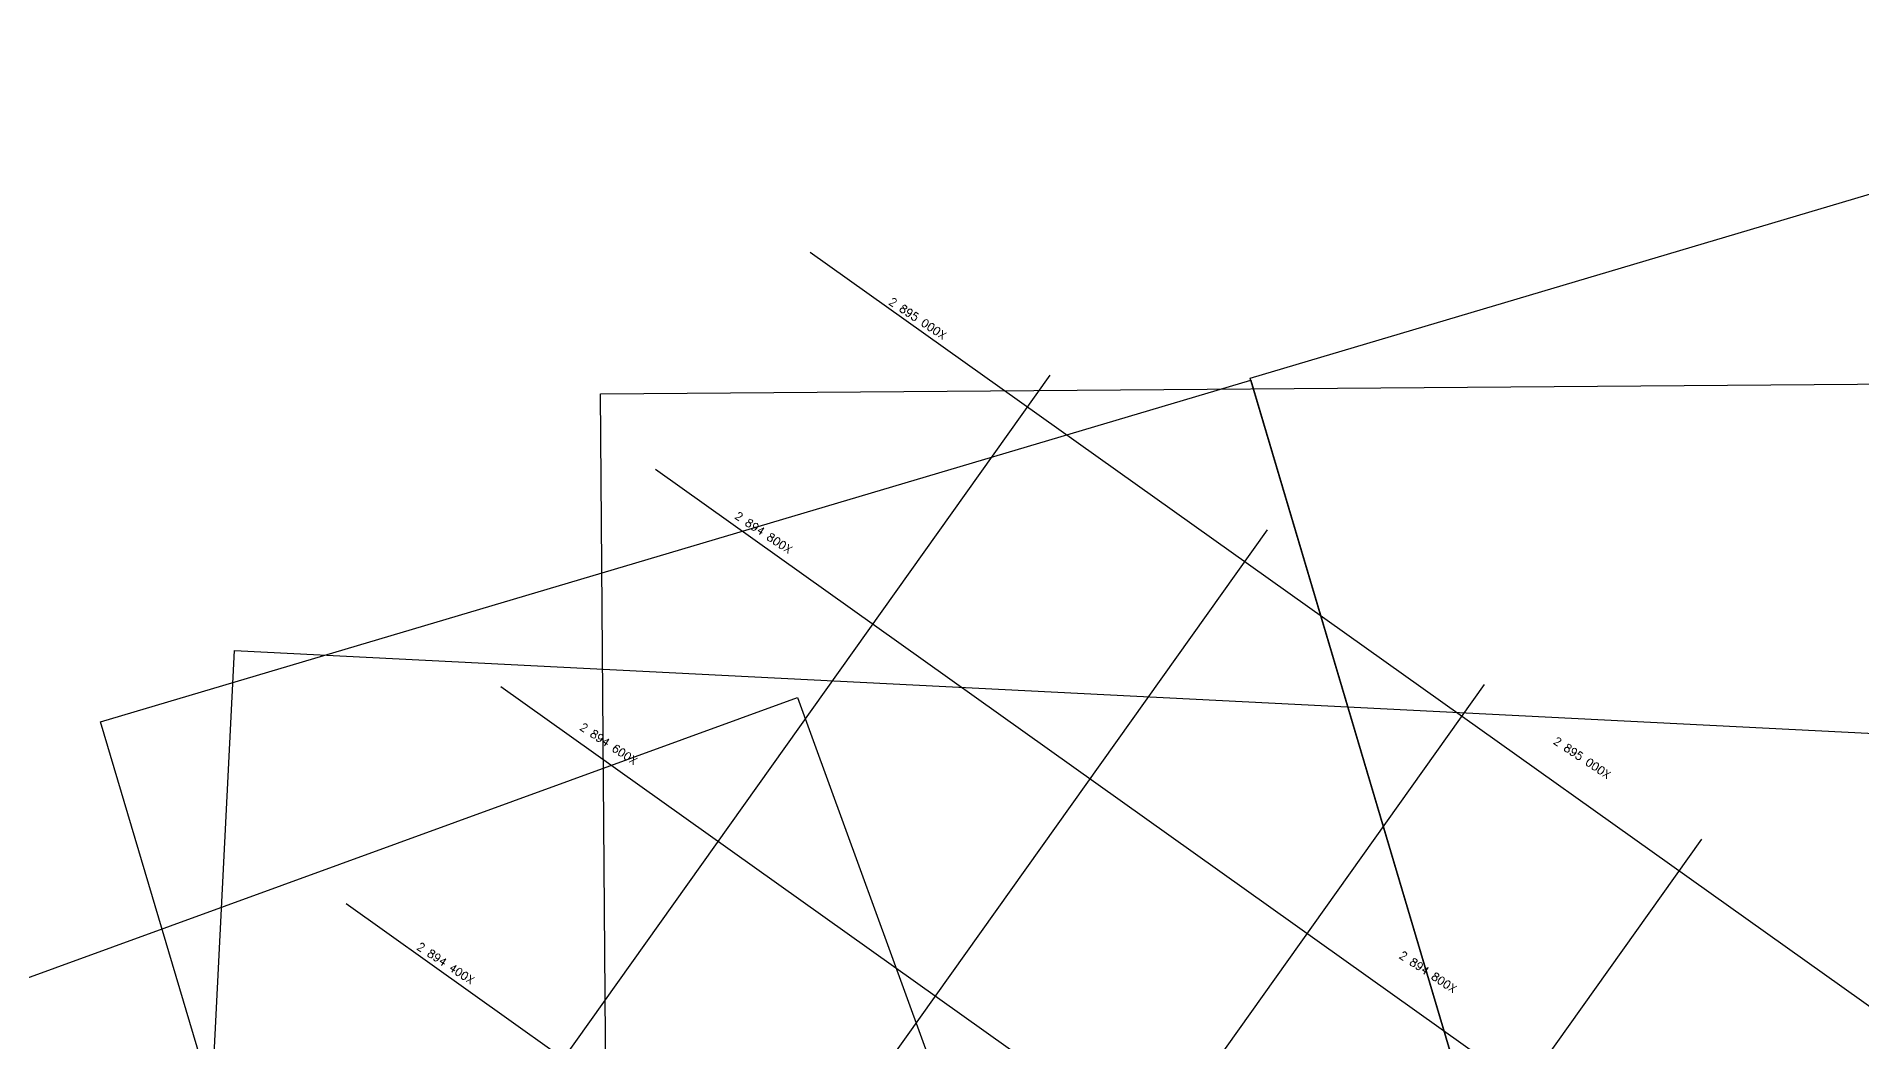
# Model space of a CAD drawing. Header units: millimetres. Extents: x -223 to 5526, y -1450 to 1963.
# Drawn here: x 729 to 2097, y 1143 to 1896 of the extents above; entities that cross this region are included whole.
import ezdxf

# ---------------------------------------------------------------- set-up
doc = ezdxf.new("R2010")
doc.units = ezdxf.units.MM
doc.header["$MEASUREMENT"] = 0
doc.layers.get('0').update_dxf_attribs({"linetype": 'CONTINUOUS'})
doc.layers.add('LO-GRID', color=252, linetype='CONTINUOUS')
doc.layers.add('TXT3', color=3, linetype='CONTINUOUS')
doc.styles.add('ROMANS', font='romans.shx')
picture_1 = doc.add_image_def('image1.jpg', size_in_pixel=(1678, 2338))
picture_2 = doc.add_image_def('image2.jpg', size_in_pixel=(1700, 2338))
picture_3 = doc.add_image_def('image4.jpg', size_in_pixel=(1700, 2338))
picture_4 = doc.add_image_def('image5.jpg', size_in_pixel=(1700, 2338))
picture_5 = doc.add_image_def('image7.jpg', size_in_pixel=(1700, 2338))

msp = doc.modelspace()

# ---------------------------------------------------------------- linework, layer by layer
at = {"layer": 'LO-GRID'}
for p, q in [((1308.9, 1734.7), (3263.8, 342.4)), ((1488.7, 1642.3), (134.4, -259.3)), ((1192.9, 1571.8), (3147.8, 179.5)), ((1651.6, 1526.2), (379.9, -259.3)), ((1814.5, 1410.2), (625.4, -259.3)), ((1076.9, 1408.9), (3031.8, 16.6)), ((1977.4, 1294.2), (871, -259.3)), ((960.9, 1246), (2915.8, -146.3))]:
    msp.add_line(p, q, dxfattribs=at)

# ---------------------------------------------------------------- texts
at = {"layer": 'TXT3', "style": 'ROMANS'}
for s, p in [('2 895 000X', (1367.4, 1696)), ('2 894 800X', (1251.8, 1535.4)), ('2 894 600X', (1135.6, 1377)), ('2 895 000X', (1865.7, 1366.5)), ('2 894 400X', (1013.4, 1212.3)), ('2 894 800X', (1750.1, 1205.8))]:
    msp.add_text(s, height=6, rotation=326.44, dxfattribs=at).set_placement(p)

# ---------------------------------------------------------------- pictures from other files: only their frames are drawn
image = msp.add_image(picture_3, insert=(2501.7, 1896.4), size_in_units=(900, 1237.8), rotation=-163.4606)
image.dxf.flags = 7
image = msp.add_image(picture_4, insert=(1129.1, 195.7), size_in_units=(900, 1237.8), rotation=16.5394)
image.dxf.flags = 7
image = msp.add_image(picture_1, insert=(1151.7, 1628.3), size_in_units=(1069.5, 1490.2), rotation=-89.5622)
image.dxf.flags = 7
image = msp.add_image(picture_2, insert=(2317.2, 273), size_in_units=(1088.4, 1496.9), rotation=87.1013)
image.dxf.flags = 7
image = msp.add_image(picture_5, insert=(1299.5, 1400.5), size_in_units=(810, 1114), rotation=-159.9952)
image.dxf.flags = 7

doc.saveas('drawing.dxf')
